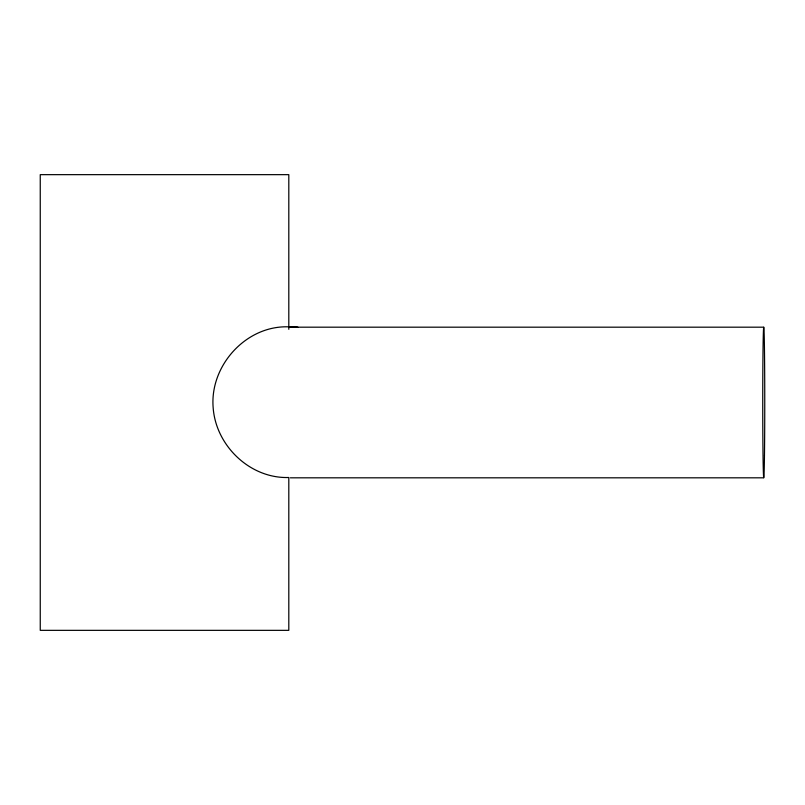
<?xml version="1.0" encoding="UTF-8"?>
<svg xmlns="http://www.w3.org/2000/svg" width="805" height="805" viewBox="0 0 805 805"><rect width="100%" height="100%" fill="white"/><g stroke="black" fill="none" stroke-linecap="round" stroke-linejoin="round"><path stroke-width="1.21" d="M288.784 327.182L294.952 326.578L297.961 327.233M290.343 327.182L763.744 327.182M290.343 477.818L763.744 477.818M288.804 326.85C246.25 325.15 209.622 365.581 213.154 407.672C215.841 445.829 250.184 478.824 288.804 477.496L288.804 630.345L40.25 630.345L40.25 174.655L288.804 174.655L288.804 329.295M764.458 455.751A75.318 1.006 -90 0 0 764.005 329.748A75.318 1.006 -90 0 0 762.778 421.991A75.318 1.006 -90 0 0 764.458 455.751"/></g></svg>
